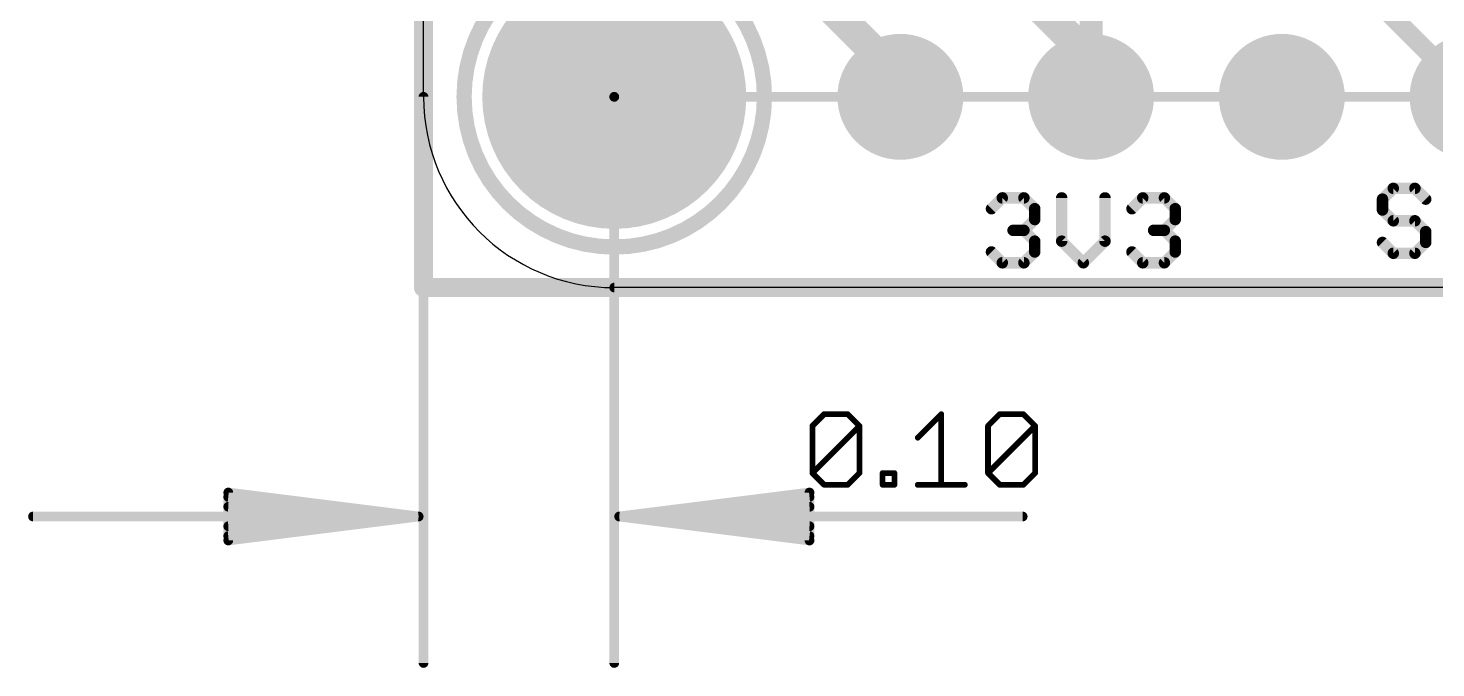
# Model space of a CAD drawing. Extents: x -5.3 to 35, y -5.3 to 31.
# Drawn here: x -5.27 to 13.48, y -5.06 to 3.45 of the extents above; entities that cross this region are included whole.
import ezdxf

# ---------------------------------------------------------------- set-up
doc = ezdxf.new("R2010")
doc.units = 0
for name, color, linetype in [('1', 12, 'CONTINUOUS'), ('16', 132, 'CONTINUOUS'), ('17', 110, 'CONTINUOUS'), ('20', 53, 'CONTINUOUS'), ('21', 40, 'CONTINUOUS'), ('23', 40, 'CONTINUOUS'), ('47', 253, 'CONTINUOUS')]:
    doc.layers.add(name, color=color, linetype=linetype)

# ---------------------------------------------------------------- blocks, each defined once
blk = doc.blocks.new('ROUNDP')
at = {"const_width": 0.5}
blk.add_lwpolyline([(0, -0.25, 1), (0, 0.25, 1), (0, -0.25)], format="xyb", dxfattribs=at)

msp = doc.modelspace()

# ---------------------------------------------------------------- linework, layer by layer
at = {"layer": '1'}
for points, const_width in [([(0, 0), (0, 25.4)], 0.254), ([(6.35, 2.794), (4.699, 4.445)], 0.4064), ([(8.89, 3.683), (8.89, 2.54)], 0.3048), ([(6.35, 2.54), (6.35, 2.794)], 0.4064), ([(27.94, 0), (0, 0)], 0.254)]:
    msp.add_lwpolyline(points, dxfattribs=dict(at, const_width=const_width))
for points, const_width in [([(6.4516, 2.794, 1), (6.2484, 2.794)], 0.2032), ([(6.2782, 2.7222, 1), (6.4218, 2.8658)], 0.2032), ([(6.2484, 2.54, 1), (6.4516, 2.54)], 0.2032), ([(8.8138, 2.54, 1), (8.9662, 2.54)], 0.1524), ([(0, 0.0635, 1), (0, -0.0635)], 0.127), ([(-0.0635, 0, 1), (0.0635, 0)], 0.127)]:
    msp.add_lwpolyline(points, format="xyb", dxfattribs=dict(at, const_width=const_width))
at = {"layer": '16'}
for points, const_width in [([(0, 0), (0, 25.4)], 0.254), ([(8.89, 3.048), (2.286, 9.652)], 0.4064), ([(10.414, 6.096), (13.97, 2.54)], 0.254), ([(8.89, 2.54), (8.89, 3.048)], 0.4064), ([(27.94, 0), (0, 0)], 0.254)]:
    msp.add_lwpolyline(points, dxfattribs=dict(at, const_width=const_width))
for points, const_width in [([(8.9916, 3.048, 1), (8.7884, 3.048)], 0.2032), ([(8.8182, 2.9762, 1), (8.9618, 3.1198)], 0.2032), ([(8.7884, 2.54, 1), (8.9916, 2.54)], 0.2032), ([(0, 0.0635, 1), (0, -0.0635)], 0.127), ([(-0.0635, 0, 1), (0.0635, 0)], 0.127)]:
    msp.add_lwpolyline(points, format="xyb", dxfattribs=dict(at, const_width=const_width))
at = {"layer": '20'}
for p, q in [((0, 2.54), (0, 22.86)), ((25.4, 0), (2.54, 0))]:
    msp.add_line(p, q, dxfattribs=at)
msp.add_arc((2.54, 2.54), 2.54, 180, 270, dxfattribs=at)
at = {"layer": '21'}
for points, const_width in [([(2.54, 0.54, 1), (2.54, 4.54, 1), (2.54, 0.54)], 0.2032), ([(12.914, 1.3596, 1), (12.914, 1.2834)], 0.0762), ([(12.9409, 1.2946, 1), (12.887, 1.3485)], 0.0762), ([(13.229, 1.3485, 1), (13.1751, 1.2946)], 0.0762), ([(13.2021, 1.2834, 1), (13.2021, 1.3596)], 0.0762), ([(7.707, 1.2326, 1), (7.707, 1.1564)], 0.0762), ([(7.7339, 1.1676, 1), (7.68, 1.2215)], 0.0762), ([(8.022, 1.2215, 1), (7.9681, 1.1676)], 0.0762), ([(7.9951, 1.1564, 1), (7.9951, 1.2326)], 0.0762), ([(8.1772, 1.0505, 1), (8.101, 1.0505)], 0.0762), ([(8.5365, 1.1945, 1), (8.4603, 1.1945)], 0.0762), ([(9.1128, 1.1945, 1), (9.0366, 1.1945)], 0.0762), ([(9.578, 1.2326, 1), (9.578, 1.1564)], 0.0762), ([(9.605, 1.1676, 1), (9.5511, 1.2215)], 0.0762), ([(9.8931, 1.2215, 1), (9.8392, 1.1676)], 0.0762), ([(9.8661, 1.1564, 1), (9.8661, 1.2326)], 0.0762), ([(10.0483, 1.0505, 1), (9.9721, 1.0505)], 0.0762), ([(12.808, 1.1775, 1), (12.7318, 1.1775)], 0.0762), ([(12.743, 1.2044, 1), (12.7969, 1.1505)], 0.0762), ([(13.3192, 1.1505, 1), (13.3731, 1.2044)], 0.0762), ([(7.536, 1.0774, 1), (7.5899, 1.0235)], 0.0762), ([(8.101, 0.9064, 1), (8.1772, 0.9064)], 0.0762), ([(8.1122, 1.0235, 1), (8.1661, 1.0774)], 0.0762), ([(8.1661, 0.8795, 1), (8.1122, 0.9334)], 0.0762), ([(9.407, 1.0774, 1), (9.4609, 1.0235)], 0.0762), ([(9.9721, 0.9064, 1), (10.0483, 0.9064)], 0.0762), ([(9.9832, 1.0235, 1), (10.0371, 1.0774)], 0.0762), ([(10.0371, 0.8795, 1), (9.9832, 0.9334)], 0.0762), ([(12.7969, 1.0604, 1), (12.743, 1.0065)], 0.0762), ([(12.7318, 1.0334, 1), (12.808, 1.0334)], 0.0762), ([(12.914, 0.9275, 1), (12.914, 0.8513)], 0.0762), ([(12.887, 0.8624, 1), (12.9409, 0.9163)], 0.0762), ([(13.229, 0.9163, 1), (13.1751, 0.8624)], 0.0762), ([(13.2021, 0.8513, 1), (13.2021, 0.9275)], 0.0762), ([(7.851, 0.8005, 1), (7.851, 0.7243)], 0.0762), ([(8.022, 0.7893, 1), (7.9681, 0.7354)], 0.0762), ([(7.9681, 0.7893, 1), (8.022, 0.7354)], 0.0762), ([(7.9951, 0.7243, 1), (7.9951, 0.8005)], 0.0762), ([(9.7221, 0.8005, 1), (9.7221, 0.7243)], 0.0762), ([(9.8931, 0.7893, 1), (9.8392, 0.7354)], 0.0762), ([(9.8392, 0.7893, 1), (9.8931, 0.7354)], 0.0762), ([(9.8661, 0.7243, 1), (9.8661, 0.8005)], 0.0762), ([(13.3842, 0.7453, 1), (13.308, 0.7453)], 0.0762), ([(13.3192, 0.7184, 1), (13.3731, 0.7723)], 0.0762), ([(8.1772, 0.6183, 1), (8.101, 0.6183)], 0.0762), ([(8.1122, 0.5914, 1), (8.1661, 0.6453)], 0.0762), ([(8.5254, 0.6453, 1), (8.4715, 0.5914)], 0.0762), ([(8.4603, 0.6183, 1), (8.5365, 0.6183)], 0.0762), ([(9.0366, 0.6183, 1), (9.1128, 0.6183)], 0.0762), ([(9.1016, 0.5914, 1), (9.0477, 0.6453)], 0.0762), ([(10.0483, 0.6183, 1), (9.9721, 0.6183)], 0.0762), ([(9.9832, 0.5914, 1), (10.0371, 0.6453)], 0.0762), ([(12.7969, 0.6282, 1), (12.743, 0.5743)], 0.0762), ([(13.308, 0.6013, 1), (13.3842, 0.6013)], 0.0762), ([(13.3731, 0.5743, 1), (13.3192, 0.6282)], 0.0762), ([(7.5899, 0.5012, 1), (7.536, 0.4473)], 0.0762), ([(7.707, 0.3683, 1), (7.707, 0.2921)], 0.0762), ([(7.68, 0.3033, 1), (7.7339, 0.3571)], 0.0762), ([(7.9681, 0.3571, 1), (8.022, 0.3033)], 0.0762), ([(7.9951, 0.2921, 1), (7.9951, 0.3683)], 0.0762), ([(8.101, 0.4743, 1), (8.1772, 0.4743)], 0.0762), ([(8.1661, 0.4473, 1), (8.1122, 0.5012)], 0.0762), ([(8.7596, 0.3571, 1), (8.8135, 0.3033)], 0.0762), ([(8.7596, 0.3033, 1), (8.8135, 0.3571)], 0.0762), ([(9.4609, 0.5012, 1), (9.407, 0.4473)], 0.0762), ([(9.578, 0.3683, 1), (9.578, 0.2921)], 0.0762), ([(9.5511, 0.3033, 1), (9.605, 0.3571)], 0.0762), ([(9.8392, 0.3571, 1), (9.8931, 0.3033)], 0.0762), ([(9.8661, 0.2921, 1), (9.8661, 0.3683)], 0.0762), ([(9.9721, 0.4743, 1), (10.0483, 0.4743)], 0.0762), ([(10.0371, 0.4473, 1), (9.9832, 0.5012)], 0.0762), ([(12.914, 0.4953, 1), (12.914, 0.4191)], 0.0762), ([(12.887, 0.4303, 1), (12.9409, 0.4841)], 0.0762), ([(13.1751, 0.4841, 1), (13.229, 0.4303)], 0.0762), ([(13.2021, 0.4191, 1), (13.2021, 0.4953)], 0.0762)]:
    msp.add_lwpolyline(points, format="xyb", dxfattribs=dict(at, const_width=const_width))
at = {"layer": '21', "const_width": 0.1524}
for points in [[(12.914, 1.3215), (12.7699, 1.1775)], [(13.2021, 1.3215), (12.914, 1.3215)], [(13.3461, 1.1775), (13.2021, 1.3215)], [(7.5629, 1.0505), (7.707, 1.1945)], [(7.707, 1.1945), (7.9951, 1.1945)], [(7.9951, 1.1945), (8.1391, 1.0505)], [(8.1391, 1.0505), (8.1391, 0.9064)], [(8.4984, 1.1945), (8.4984, 0.6183)], [(9.0747, 0.6183), (9.0747, 1.1945)], [(9.434, 1.0505), (9.578, 1.1945)], [(9.578, 1.1945), (9.8661, 1.1945)], [(9.8661, 1.1945), (10.0102, 1.0505)], [(10.0102, 1.0505), (10.0102, 0.9064)], [(12.7699, 1.1775), (12.7699, 1.0334)], [(8.1391, 0.9064), (7.9951, 0.7624)], [(10.0102, 0.9064), (9.8661, 0.7624)], [(12.7699, 1.0334), (12.914, 0.8894)], [(12.914, 0.8894), (13.2021, 0.8894)], [(13.2021, 0.8894), (13.3461, 0.7453)], [(7.9951, 0.7624), (7.851, 0.7624)], [(7.9951, 0.7624), (8.1391, 0.6183)], [(9.8661, 0.7624), (9.7221, 0.7624)], [(9.8661, 0.7624), (10.0102, 0.6183)], [(13.3461, 0.7453), (13.3461, 0.6013)], [(8.1391, 0.6183), (8.1391, 0.4743)], [(8.4984, 0.6183), (8.7866, 0.3302)], [(8.7866, 0.3302), (9.0747, 0.6183)], [(10.0102, 0.6183), (10.0102, 0.4743)], [(12.914, 0.4572), (12.7699, 0.6013)], [(13.3461, 0.6013), (13.2021, 0.4572)], [(7.707, 0.3302), (7.5629, 0.4743)], [(7.9951, 0.3302), (7.707, 0.3302)], [(8.1391, 0.4743), (7.9951, 0.3302)], [(9.578, 0.3302), (9.434, 0.4743)], [(9.8661, 0.3302), (9.578, 0.3302)], [(10.0102, 0.4743), (9.8661, 0.3302)], [(13.2021, 0.4572), (12.914, 0.4572)]]:
    msp.add_lwpolyline(points, dxfattribs=at)
at = {"layer": '23'}
msp.add_point((2.54, 2.54), dxfattribs=at)
at = {"layer": '47'}
for points, const_width in [([(2.54, 2.54), (2.54, 29.636)], 0.13), ([(0, 2.54), (0, -4.998)], 0.13), ([(2.54, 2.54), (2.54, -4.998)], 0.13), ([(2.54, 2.54), (31.922, 2.54)], 0.13), ([(2.54, 0), (31.922, 0)], 0.13), ([(5.1781, -1.8421), (5.3349, -1.6853)], 0.0762), ([(5.3349, -1.6853), (5.6484, -1.6853)], 0.0762), ([(5.6484, -1.6853), (5.8052, -1.8421)], 0.0762), ([(6.5814, -1.9988), (6.8949, -1.6853)], 0.0762), ([(6.8949, -1.6853), (6.8949, -2.6259)], 0.0762), ([(7.5169, -1.8421), (7.6737, -1.6853)], 0.0762), ([(7.6737, -1.6853), (7.9872, -1.6853)], 0.0762), ([(7.9872, -1.6853), (8.144, -1.8421)], 0.0762), ([(5.1781, -2.4691), (5.1781, -1.8421)], 0.0762), ([(5.1781, -2.4691), (5.8052, -1.8421)], 0.0762), ([(5.8052, -1.8421), (5.8052, -2.4691)], 0.0762), ([(7.5169, -2.4691), (7.5169, -1.8421)], 0.0762), ([(7.5169, -2.4691), (8.144, -1.8421)], 0.0762), ([(8.144, -1.8421), (8.144, -2.4691)], 0.0762), ([(5.3349, -2.6259), (5.1781, -2.4691)], 0.0762), ([(5.8052, -2.4691), (5.6484, -2.6259)], 0.0762), ([(6.1136, -2.6259), (6.1136, -2.4691)], 0.0762), ([(6.1136, -2.4691), (6.2704, -2.4691)], 0.0762), ([(6.2704, -2.4691), (6.2704, -2.6259)], 0.0762), ([(7.6737, -2.6259), (7.5169, -2.4691)], 0.0762), ([(8.144, -2.4691), (7.9872, -2.6259)], 0.0762), ([(5.6484, -2.6259), (5.3349, -2.6259)], 0.0762), ([(6.2704, -2.6259), (6.1136, -2.6259)], 0.0762), ([(6.5814, -2.6259), (7.2084, -2.6259)], 0.0762), ([(7.9872, -2.6259), (7.6737, -2.6259)], 0.0762), ([(-0.065, -3.048), (-2.6, -2.7288)], 0.13), ([(-2.6, -2.7288), (-2.6, -3.3672)], 0.13), ([(-0.065, -3.048), (-2.6, -2.788)], 0.13), ([(2.605, -3.048), (5.14, -2.7288)], 0.13), ([(2.605, -3.048), (5.14, -2.788)], 0.13), ([(5.14, -2.7288), (5.14, -3.3672)], 0.13), ([(-0.065, -3.048), (-5.2, -3.048)], 0.13), ([(-0.065, -3.048), (-2.6, -2.918)], 0.13), ([(-2.6, -3.3672), (-0.065, -3.048)], 0.13), ([(-2.6, -3.178), (-0.065, -3.048)], 0.13), ([(-2.6, -3.308), (-0.065, -3.048)], 0.13), ([(2.605, -3.048), (5.14, -2.918)], 0.13), ([(2.605, -3.048), (7.9784, -3.048)], 0.13), ([(5.14, -3.3672), (2.605, -3.048)], 0.13), ([(5.14, -3.178), (2.605, -3.048)], 0.13), ([(5.14, -3.308), (2.605, -3.048)], 0.13)]:
    msp.add_lwpolyline(points, dxfattribs=dict(at, const_width=const_width))
for points, const_width in [([(0.0325, 2.54, 1), (-0.0325, 2.54)], 0.065), ([(2.5725, 2.54, 1), (2.5075, 2.54)], 0.065), ([(2.54, 2.5725, 1), (2.54, 2.5075)], 0.065), ([(2.5075, 2.54, 1), (2.5725, 2.54)], 0.065), ([(2.54, 0.0325, 1), (2.54, -0.0325)], 0.065), ([(5.3349, -1.6662, 1), (5.3349, -1.7043)], 0.0381), ([(5.3483, -1.6988, 1), (5.3214, -1.6718)], 0.0381), ([(5.6619, -1.6718, 1), (5.6349, -1.6988)], 0.0381), ([(5.6484, -1.7043, 1), (5.6484, -1.6662)], 0.0381), ([(6.914, -1.6853, 1), (6.8759, -1.6853)], 0.0381), ([(6.9084, -1.6988, 1), (6.8814, -1.6718)], 0.0381), ([(7.6737, -1.6662, 1), (7.6737, -1.7043)], 0.0381), ([(7.6871, -1.6988, 1), (7.6602, -1.6718)], 0.0381), ([(8.0007, -1.6718, 1), (7.9737, -1.6988)], 0.0381), ([(7.9872, -1.7043, 1), (7.9872, -1.6662)], 0.0381), ([(5.1972, -1.8421, 1), (5.1591, -1.8421)], 0.0381), ([(5.1646, -1.8286, 1), (5.1916, -1.8555)], 0.0381), ([(5.8242, -1.8421, 1), (5.7861, -1.8421)], 0.0381), ([(5.8186, -1.8555, 1), (5.7917, -1.8286)], 0.0381), ([(5.7917, -1.8555, 1), (5.8186, -1.8286)], 0.0381), ([(7.5359, -1.8421, 1), (7.4978, -1.8421)], 0.0381), ([(7.5034, -1.8286, 1), (7.5304, -1.8555)], 0.0381), ([(8.163, -1.8421, 1), (8.1249, -1.8421)], 0.0381), ([(8.1574, -1.8555, 1), (8.1305, -1.8286)], 0.0381), ([(8.1305, -1.8555, 1), (8.1574, -1.8286)], 0.0381), ([(6.5679, -1.9854, 1), (6.5948, -2.0123)], 0.0381), ([(5.1916, -2.4557, 1), (5.1646, -2.4826)], 0.0381), ([(5.1646, -2.4557, 1), (5.1916, -2.4826)], 0.0381), ([(5.8186, -2.4826, 1), (5.7917, -2.4557)], 0.0381), ([(6.1327, -2.4691, 1), (6.0946, -2.4691)], 0.0381), ([(6.1136, -2.4501, 1), (6.1136, -2.4882)], 0.0381), ([(6.2894, -2.4691, 1), (6.2513, -2.4691)], 0.0381), ([(6.2704, -2.4882, 1), (6.2704, -2.4501)], 0.0381), ([(7.5304, -2.4557, 1), (7.5034, -2.4826)], 0.0381), ([(7.5034, -2.4557, 1), (7.5304, -2.4826)], 0.0381), ([(8.1574, -2.4826, 1), (8.1305, -2.4557)], 0.0381), ([(5.1591, -2.4691, 1), (5.1972, -2.4691)], 0.0381), ([(5.3349, -2.6069, 1), (5.3349, -2.645)], 0.0381), ([(5.3214, -2.6394, 1), (5.3483, -2.6124)], 0.0381), ([(5.6349, -2.6124, 1), (5.6619, -2.6394)], 0.0381), ([(5.6484, -2.645, 1), (5.6484, -2.6069)], 0.0381), ([(5.7861, -2.4691, 1), (5.8242, -2.4691)], 0.0381), ([(6.1136, -2.6069, 1), (6.1136, -2.645)], 0.0381), ([(6.0946, -2.6259, 1), (6.1327, -2.6259)], 0.0381), ([(6.2513, -2.6259, 1), (6.2894, -2.6259)], 0.0381), ([(6.2704, -2.645, 1), (6.2704, -2.6069)], 0.0381), ([(6.5814, -2.6069, 1), (6.5814, -2.645)], 0.0381), ([(6.8759, -2.6259, 1), (6.914, -2.6259)], 0.0381), ([(7.2084, -2.645, 1), (7.2084, -2.6069)], 0.0381), ([(7.4978, -2.4691, 1), (7.5359, -2.4691)], 0.0381), ([(7.6737, -2.6069, 1), (7.6737, -2.645)], 0.0381), ([(7.6602, -2.6394, 1), (7.6871, -2.6124)], 0.0381), ([(7.9737, -2.6124, 1), (8.0007, -2.6394)], 0.0381), ([(7.9872, -2.645, 1), (7.9872, -2.6069)], 0.0381), ([(8.1249, -2.4691, 1), (8.163, -2.4691)], 0.0381), ([(-2.5959, -2.6965, 1), (-2.6041, -2.761)], 0.065), ([(-2.5675, -2.7288, 1), (-2.6325, -2.7288)], 0.065), ([(-2.5967, -2.7557, 1), (-2.6033, -2.8203)], 0.065), ([(5.1725, -2.7288, 1), (5.1075, -2.7288)], 0.065), ([(5.1441, -2.761, 1), (5.1359, -2.6965)], 0.065), ([(5.1433, -2.8203, 1), (5.1367, -2.7557)], 0.065), ([(-5.2, -3.0155, 1), (-5.2, -3.0805)], 0.065), ([(-2.5983, -2.8855, 1), (-2.6017, -2.9505)], 0.065), ([(-0.0609, -3.0802, 1), (-0.0691, -3.0158)], 0.065), ([(-0.0691, -3.0802, 1), (-0.0609, -3.0158)], 0.065), ([(-0.0617, -3.0803, 1), (-0.0683, -3.0157)], 0.065), ([(-0.0683, -3.0803, 1), (-0.0617, -3.0157)], 0.065), ([(-0.0667, -3.0805, 1), (-0.0633, -3.0155)], 0.065), ([(-0.0633, -3.0805, 1), (-0.0667, -3.0155)], 0.065), ([(-0.065, -3.0805, 1), (-0.065, -3.0155)], 0.065), ([(2.605, -3.0155, 1), (2.605, -3.0805)], 0.065), ([(2.6091, -3.0158, 1), (2.6009, -3.0802)], 0.065), ([(2.6033, -3.0155, 1), (2.6067, -3.0805)], 0.065), ([(2.6067, -3.0155, 1), (2.6033, -3.0805)], 0.065), ([(2.6083, -3.0157, 1), (2.6017, -3.0803)], 0.065), ([(2.6017, -3.0157, 1), (2.6083, -3.0803)], 0.065), ([(2.6009, -3.0158, 1), (2.6091, -3.0802)], 0.065), ([(5.1417, -2.9505, 1), (5.1383, -2.8855)], 0.065), ([(7.9784, -3.0805, 1), (7.9784, -3.0155)], 0.065), ([(-2.6017, -3.1455, 1), (-2.5983, -3.2105)], 0.065), ([(5.1383, -3.2105, 1), (5.1417, -3.1455)], 0.065), ([(-2.6033, -3.2757, 1), (-2.5967, -3.3403)], 0.065), ([(-2.6041, -3.335, 1), (-2.5959, -3.3995)], 0.065), ([(-2.6325, -3.3672, 1), (-2.5675, -3.3672)], 0.065), ([(5.1075, -3.3672, 1), (5.1725, -3.3672)], 0.065), ([(5.1359, -3.3995, 1), (5.1441, -3.335)], 0.065), ([(5.1367, -3.3403, 1), (5.1433, -3.2757)], 0.065), ([(-0.0325, -4.998, 1), (0.0325, -4.998)], 0.065), ([(2.5075, -4.998, 1), (2.5725, -4.998)], 0.065)]:
    msp.add_lwpolyline(points, format="xyb", dxfattribs=dict(at, const_width=const_width))

# ---------------------------------------------------------------- block references
at = {"layer": '17'}
for p, xscale, yscale, rotation in [((2.54, 2.54), 3.516, 3.516, 180), ((2.54, 2.54), 3.516, 3.516, 180), ((6.35, 2.54), 1.6764, 1.6764, 90), ((6.35, 2.54), 1.6764, 1.6764, 90), ((8.89, 2.54), 1.6764, 1.6764, 90), ((8.89, 2.54), 1.6764, 1.6764, 90), ((11.43, 2.54), 1.6764, 1.6764, 90), ((11.43, 2.54), 1.6764, 1.6764, 90), ((13.97, 2.54), 1.6764, 1.6764, 90), ((13.97, 2.54), 1.6764, 1.6764, 90)]:
    msp.add_blockref('ROUNDP', p, dxfattribs=dict(at, xscale=xscale, yscale=yscale, rotation=rotation))

doc.saveas('drawing.dxf')
